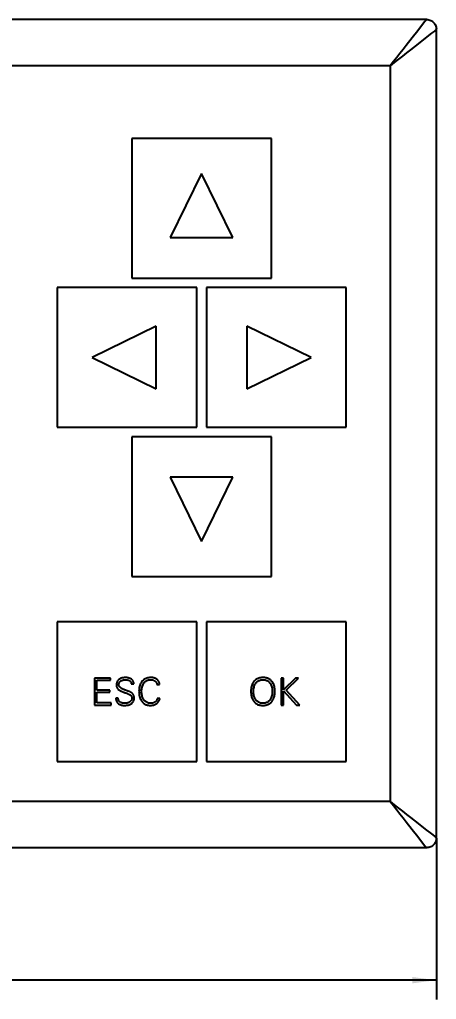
# Model space of a CAD drawing. Extents: x 0 to 420, y 0 to 297.
# Drawn here: x 282 to 325.2, y 140.1 to 241.9 of the extents above; entities that cross this region are included whole.
import ezdxf

# ---------------------------------------------------------------- set-up
doc = ezdxf.new("R2010")
doc.units = 0
doc.header["$LTSCALE"] = 23.1
doc.layers.get('0').update_dxf_attribs({"linetype": 'CONTINUOUS'})
doc.layers.add('10000_FRONT', color=7, linetype='CONTINUOUS')
doc.layers.add('10100_DIM_FRONT', color=7, linetype='CONTINUOUS')
doc.dimstyles.get("Standard").update_dxf_attribs({"dimtxt": 2.5, "dimasz": 2.5, "dimexe": 1.25, "dimexo": 0.625, "dimtad": 1, "dimcen": 2.5, "dimazin": 3, "dimtfac": 1, "dimtmove": 0, "dimatfit": 3})

# ---------------------------------------------------------------- blocks, each defined once
blk = doc.blocks.new('_FILLED')
at = {"color": 0, "linetype": 'BYBLOCK'}
blk.add_solid([(0, 0), (-1, 0.132), (-1, -0.132)], dxfattribs=at)
blk = doc.blocks.new('*D0')
at = {"layer": '10100_DIM_FRONT', "color": 7, "linetype": 'CONTINUOUS'}
for p, q in [((196.99, 156.9), (196.99, 140.14)), ((325.19, 156.9), (325.19, 140.14)), ((196.99, 142.14), (261.09, 142.14)), ((325.19, 142.14), (261.09, 142.14))]:
    blk.add_line(p, q, dxfattribs=at)
at = {"layer": '10100_DIM_FRONT', "color": 7, "linetype": 'CONTINUOUS', "xscale": 2.5, "yscale": 2.5, "zscale": 2.5, "rotation": 180}
blk.add_blockref('_FILLED', (196.99, 142.14), dxfattribs=at)
at = {"layer": '10100_DIM_FRONT', "color": 7, "linetype": 'CONTINUOUS', "xscale": 2.5, "yscale": 2.5, "zscale": 2.5}
blk.add_blockref('_FILLED', (325.19, 142.14), dxfattribs=at)

msp = doc.modelspace()

# ---------------------------------------------------------------- linework, layer by layer
at = {"layer": '10000_FRONT', "color": 7, "linetype": 'CONTINUOUS'}
for p, q in [((324.199, 241.902), (197.991, 241.902)), ((323.772, 241.401), (323.255, 240.742)), ((324.01, 241.703), (323.772, 241.401)), ((324.199, 241.902), (323.999, 241.703)), ((324.199, 241.902), (324.305, 241.896)), ((324.305, 241.896), (324.408, 241.88)), ((324.408, 241.88), (324.507, 241.853)), ((324.507, 241.853), (324.604, 241.816)), ((324.604, 241.816), (324.698, 241.768)), ((324.698, 241.768), (324.785, 241.712)), ((324.785, 241.712), (324.865, 241.646)), ((324.865, 241.646), (324.939, 241.572)), ((324.939, 241.572), (325.005, 241.492)), ((325.005, 241.492), (325.061, 241.405)), ((325.061, 241.405), (325.109, 241.311)), ((325.109, 241.311), (325.146, 241.214)), ((325.146, 241.214), (325.173, 241.115)), ((323.255, 240.742), (322.681, 240.012)), ((324.694, 240.479), (324.035, 239.962)), ((324.996, 240.717), (324.694, 240.479)), ((325.195, 240.906), (324.996, 240.706)), ((325.173, 241.115), (325.189, 241.012)), ((325.189, 241.012), (325.195, 240.906)), ((325.195, 156.898), (325.195, 240.906)), ((322.062, 239.224), (321.738, 238.812)), ((322.681, 240.012), (322.062, 239.224)), ((323.305, 239.388), (322.517, 238.769)), ((324.035, 239.962), (323.305, 239.388)), ((321.408, 238.392), (321.076, 237.966)), ((321.685, 238.115), (321.259, 237.783)), ((321.738, 238.812), (321.408, 238.392)), ((322.105, 238.445), (321.685, 238.115)), ((322.517, 238.769), (322.105, 238.445)), ((320.395, 237.102), (201.795, 237.102)), ((320.738, 237.536), (320.395, 237.102)), ((320.829, 237.445), (320.395, 237.102)), ((320.395, 237.102), (320.395, 160.702)), ((321.076, 237.966), (320.738, 237.536)), ((321.259, 237.783), (320.829, 237.445)), ((293.593, 229.564), (293.593, 215.064)), ((308.093, 229.564), (293.593, 229.564)), ((308.093, 215.064), (308.093, 229.564)), ((300.843, 225.914), (297.593, 219.264)), ((304.093, 219.264), (300.843, 225.914)), ((297.593, 219.264), (304.093, 219.264)), ((293.593, 215.064), (308.093, 215.064)), ((300.343, 214.064), (285.843, 214.064)), ((285.843, 214.064), (285.843, 199.564)), ((300.343, 199.564), (300.343, 214.064)), ((315.843, 214.064), (301.343, 214.064)), ((301.343, 214.064), (301.343, 199.564)), ((315.843, 199.564), (315.843, 214.064)), ((296.143, 210.064), (289.493, 206.814)), ((296.143, 203.564), (296.143, 210.064)), ((305.543, 210.064), (305.543, 203.564)), ((312.193, 206.814), (305.543, 210.064)), ((289.493, 206.814), (296.143, 203.564)), ((305.543, 203.564), (312.193, 206.814)), ((285.843, 199.564), (300.343, 199.564)), ((301.343, 199.564), (315.843, 199.564)), ((308.093, 198.564), (293.593, 198.564)), ((293.593, 198.564), (293.593, 184.064)), ((308.093, 184.064), (308.093, 198.564)), ((304.093, 194.364), (297.593, 194.364)), ((297.593, 194.364), (300.843, 187.714)), ((300.843, 187.714), (304.093, 194.364)), ((293.593, 184.064), (308.093, 184.064)), ((300.343, 179.364), (285.843, 179.364)), ((285.843, 179.364), (285.843, 164.864)), ((300.343, 164.864), (300.343, 179.364)), ((315.843, 179.364), (301.343, 179.364)), ((301.343, 179.364), (301.343, 164.864)), ((315.843, 164.864), (315.843, 179.364)), ((291.383, 173.514), (289.719, 173.514)), ((289.719, 173.514), (289.719, 170.714)), ((289.967, 173.289), (291.383, 173.289)), ((289.967, 172.277), (289.967, 173.289)), ((291.383, 173.289), (291.383, 173.514)), ((292.033, 173.036), (292.02, 172.985)), ((292.049, 173.085), (292.033, 173.036)), ((292.068, 173.131), (292.049, 173.085)), ((292.091, 173.175), (292.068, 173.131)), ((292.117, 173.217), (292.091, 173.175)), ((292.148, 173.257), (292.117, 173.217)), ((292.182, 173.296), (292.148, 173.257)), ((292.22, 173.333), (292.182, 173.296)), ((292.262, 173.368), (292.22, 173.333)), ((292.317, 173.407), (292.262, 173.368)), ((292.279, 172.972), (292.294, 173.015)), ((292.294, 173.015), (292.313, 173.055)), ((292.313, 173.055), (292.336, 173.092)), ((292.377, 173.442), (292.317, 173.407)), ((292.336, 173.092), (292.363, 173.128)), ((292.363, 173.128), (292.394, 173.161)), ((292.441, 173.473), (292.377, 173.442)), ((292.394, 173.161), (292.429, 173.193)), ((292.429, 173.193), (292.471, 173.224)), ((292.511, 173.501), (292.441, 173.473)), ((292.471, 173.224), (292.517, 173.251)), ((292.585, 173.525), (292.511, 173.501)), ((292.517, 173.251), (292.567, 173.275)), ((292.567, 173.275), (292.62, 173.296)), ((292.665, 173.543), (292.585, 173.525)), ((292.62, 173.296), (292.678, 173.313)), ((292.748, 173.557), (292.665, 173.543)), ((292.678, 173.313), (292.74, 173.326)), ((292.74, 173.326), (292.805, 173.336)), ((292.837, 173.565), (292.748, 173.557)), ((292.805, 173.336), (292.873, 173.341)), ((292.93, 173.568), (292.837, 173.565)), ((292.873, 173.341), (292.945, 173.343)), ((293.007, 173.566), (292.93, 173.568)), ((292.945, 173.343), (292.999, 173.342)), ((292.999, 173.342), (293.051, 173.339)), ((293.081, 173.561), (293.007, 173.566)), ((293.051, 173.339), (293.1, 173.333)), ((293.151, 173.552), (293.081, 173.561)), ((293.1, 173.333), (293.148, 173.325)), ((293.148, 173.325), (293.193, 173.315)), ((293.219, 173.539), (293.151, 173.552)), ((293.193, 173.315), (293.236, 173.302)), ((293.283, 173.523), (293.219, 173.539)), ((293.236, 173.302), (293.276, 173.287)), ((293.276, 173.287), (293.313, 173.269)), ((293.344, 173.504), (293.283, 173.523)), ((293.313, 173.269), (293.348, 173.25)), ((293.402, 173.482), (293.344, 173.504)), ((293.348, 173.25), (293.378, 173.23)), ((293.378, 173.23), (293.404, 173.208)), ((293.456, 173.457), (293.402, 173.482)), ((293.404, 173.208), (293.429, 173.186)), ((293.429, 173.186), (293.451, 173.162)), ((293.451, 173.162), (293.47, 173.136)), ((293.508, 173.428), (293.456, 173.457)), ((293.47, 173.136), (293.488, 173.11)), ((293.488, 173.11), (293.503, 173.081)), ((293.503, 173.081), (293.517, 173.052)), ((293.556, 173.398), (293.508, 173.428)), ((293.517, 173.052), (293.528, 173.02)), ((293.528, 173.02), (293.538, 172.986)), ((293.599, 173.365), (293.556, 173.398)), ((293.638, 173.33), (293.599, 173.365)), ((293.673, 173.294), (293.638, 173.33)), ((293.703, 173.256), (293.673, 173.294)), ((293.729, 173.215), (293.703, 173.256)), ((293.752, 173.173), (293.729, 173.215)), ((293.771, 173.127), (293.752, 173.173)), ((293.786, 173.079), (293.771, 173.127)), ((293.797, 173.027), (293.786, 173.079)), ((293.804, 172.972), (293.797, 173.027)), ((294.56, 173.026), (294.512, 172.938)), ((294.613, 173.107), (294.56, 173.026)), ((294.668, 173.178), (294.613, 173.107)), ((294.727, 173.243), (294.668, 173.178)), ((294.79, 173.302), (294.727, 173.243)), ((294.856, 173.355), (294.79, 173.302)), ((294.85, 172.982), (294.896, 173.043)), ((294.926, 173.402), (294.856, 173.355)), ((294.896, 173.043), (294.944, 173.098)), ((295.002, 173.444), (294.926, 173.402)), ((294.944, 173.098), (294.994, 173.146)), ((294.994, 173.146), (295.045, 173.188)), ((295.084, 173.48), (295.002, 173.444)), ((295.045, 173.188), (295.098, 173.224)), ((295.173, 173.511), (295.084, 173.48)), ((295.098, 173.224), (295.154, 173.255)), ((295.154, 173.255), (295.212, 173.282)), ((295.267, 173.536), (295.173, 173.511)), ((295.212, 173.282), (295.272, 173.304)), ((295.368, 173.553), (295.267, 173.536)), ((295.272, 173.304), (295.336, 173.32)), ((295.336, 173.32), (295.404, 173.333)), ((295.476, 173.564), (295.368, 173.553)), ((295.404, 173.333), (295.476, 173.34)), ((295.59, 173.568), (295.476, 173.564)), ((295.476, 173.34), (295.552, 173.343)), ((295.552, 173.343), (295.611, 173.341)), ((295.67, 173.566), (295.59, 173.568)), ((295.611, 173.341), (295.668, 173.336)), ((295.668, 173.336), (295.723, 173.328)), ((295.746, 173.56), (295.67, 173.566)), ((295.723, 173.328), (295.775, 173.317)), ((295.818, 173.55), (295.746, 173.56)), ((295.775, 173.317), (295.824, 173.302)), ((295.886, 173.536), (295.818, 173.55)), ((295.824, 173.302), (295.871, 173.285)), ((295.871, 173.285), (295.916, 173.266)), ((295.951, 173.518), (295.886, 173.536)), ((295.916, 173.266), (295.958, 173.244)), ((296.012, 173.496), (295.951, 173.518)), ((295.958, 173.244), (295.998, 173.219)), ((295.998, 173.219), (296.028, 173.197)), ((296.068, 173.471), (296.012, 173.496)), ((296.028, 173.197), (296.056, 173.174)), ((296.056, 173.174), (296.082, 173.15)), ((296.121, 173.443), (296.068, 173.471)), ((296.082, 173.15), (296.105, 173.124)), ((296.105, 173.124), (296.125, 173.097)), ((296.171, 173.411), (296.121, 173.443)), ((296.125, 173.097), (296.143, 173.068)), ((296.143, 173.068), (296.159, 173.038)), ((296.159, 173.038), (296.173, 173.006)), ((296.218, 173.376), (296.171, 173.411)), ((296.173, 173.006), (296.185, 172.972)), ((296.262, 173.338), (296.218, 173.376)), ((296.303, 173.296), (296.262, 173.338)), ((296.341, 173.25), (296.303, 173.296)), ((296.374, 173.203), (296.341, 173.25)), ((296.402, 173.156), (296.374, 173.203)), ((296.426, 173.109), (296.402, 173.156)), ((296.445, 173.062), (296.426, 173.109)), ((296.459, 173.013), (296.445, 173.062)), ((296.47, 172.962), (296.459, 173.013)), ((306.17, 173.026), (306.123, 172.938)), ((306.224, 173.107), (306.17, 173.026)), ((306.279, 173.178), (306.224, 173.107)), ((306.338, 173.243), (306.279, 173.178)), ((306.4, 173.302), (306.338, 173.243)), ((306.467, 173.355), (306.4, 173.302)), ((306.463, 172.984), (306.509, 173.042)), ((306.537, 173.402), (306.467, 173.355)), ((306.509, 173.042), (306.557, 173.095)), ((306.613, 173.444), (306.537, 173.402)), ((306.557, 173.095), (306.608, 173.143)), ((306.608, 173.143), (306.661, 173.184)), ((306.695, 173.48), (306.613, 173.444)), ((306.661, 173.184), (306.716, 173.221)), ((306.784, 173.511), (306.695, 173.48)), ((306.716, 173.221), (306.775, 173.252)), ((306.775, 173.252), (306.836, 173.279)), ((306.878, 173.536), (306.784, 173.511)), ((306.836, 173.279), (306.901, 173.302)), ((306.979, 173.553), (306.878, 173.536)), ((306.901, 173.302), (306.969, 173.319)), ((306.969, 173.319), (307.042, 173.332)), ((307.087, 173.564), (306.979, 173.553)), ((307.042, 173.332), (307.12, 173.34)), ((307.201, 173.568), (307.087, 173.564)), ((307.12, 173.34), (307.201, 173.343)), ((307.29, 173.566), (307.201, 173.568)), ((307.201, 173.343), (307.285, 173.34)), ((307.285, 173.34), (307.364, 173.332)), ((307.375, 173.559), (307.29, 173.566)), ((307.364, 173.332), (307.439, 173.318)), ((307.456, 173.548), (307.375, 173.559)), ((307.439, 173.318), (307.509, 173.3)), ((307.533, 173.533), (307.456, 173.548)), ((307.509, 173.3), (307.574, 173.276)), ((307.606, 173.514), (307.533, 173.533)), ((307.574, 173.276), (307.636, 173.248)), ((307.676, 173.491), (307.606, 173.514)), ((307.636, 173.248), (307.694, 173.216)), ((307.742, 173.465), (307.676, 173.491)), ((307.694, 173.216), (307.748, 173.179)), ((307.805, 173.434), (307.742, 173.465)), ((307.748, 173.179), (307.8, 173.138)), ((307.8, 173.138), (307.849, 173.091)), ((307.865, 173.4), (307.805, 173.434)), ((307.849, 173.091), (307.896, 173.039)), ((307.923, 173.362), (307.865, 173.4)), ((307.896, 173.039), (307.941, 172.982)), ((307.978, 173.32), (307.923, 173.362)), ((308.03, 173.274), (307.978, 173.32)), ((308.08, 173.223), (308.03, 173.274)), ((308.128, 173.168), (308.08, 173.223)), ((308.173, 173.109), (308.128, 173.168)), ((308.227, 173.028), (308.173, 173.109)), ((308.275, 172.941), (308.227, 173.028)), ((309.334, 173.514), (309.086, 173.514)), ((309.086, 173.514), (309.086, 170.714)), ((310.583, 173.514), (309.334, 172.281)), ((309.334, 172.281), (309.334, 173.514)), ((309.61, 172.246), (310.897, 173.514)), ((310.897, 173.514), (310.583, 173.514)), ((291.328, 172.277), (289.967, 172.277)), ((289.967, 172.052), (291.328, 172.052)), ((289.967, 170.939), (289.967, 172.052)), ((291.328, 172.052), (291.328, 172.277)), ((292.005, 172.872), (292.003, 172.812)), ((292.003, 172.812), (292.005, 172.76)), ((292.011, 172.93), (292.005, 172.872)), ((292.005, 172.76), (292.009, 172.71)), ((292.009, 172.71), (292.017, 172.662)), ((292.02, 172.985), (292.011, 172.93)), ((292.017, 172.662), (292.027, 172.617)), ((292.027, 172.617), (292.04, 172.574)), ((292.04, 172.574), (292.056, 172.533)), ((292.056, 172.533), (292.074, 172.496)), ((292.074, 172.496), (292.094, 172.46)), ((292.094, 172.46), (292.117, 172.427)), ((292.117, 172.427), (292.143, 172.395)), ((292.143, 172.395), (292.171, 172.364)), ((292.171, 172.364), (292.201, 172.336)), ((292.201, 172.336), (292.24, 172.305)), ((292.24, 172.305), (292.282, 172.276)), ((292.259, 172.824), (292.262, 172.876)), ((292.261, 172.79), (292.259, 172.824)), ((292.266, 172.756), (292.261, 172.79)), ((292.262, 172.876), (292.268, 172.926)), ((292.276, 172.722), (292.266, 172.756)), ((292.268, 172.926), (292.279, 172.972)), ((292.291, 172.688), (292.276, 172.722)), ((292.282, 172.276), (292.327, 172.247)), ((292.309, 172.655), (292.291, 172.688)), ((292.331, 172.622), (292.309, 172.655)), ((292.327, 172.247), (292.376, 172.219)), ((292.358, 172.589), (292.331, 172.622)), ((292.388, 172.558), (292.358, 172.589)), ((292.376, 172.219), (292.427, 172.192)), ((292.421, 172.527), (292.388, 172.558)), ((292.459, 172.497), (292.421, 172.527)), ((292.427, 172.192), (292.481, 172.166)), ((292.5, 172.467), (292.459, 172.497)), ((292.481, 172.166), (292.537, 172.14)), ((292.543, 172.439), (292.5, 172.467)), ((292.537, 172.14), (292.595, 172.115)), ((292.586, 172.413), (292.543, 172.439)), ((292.631, 172.388), (292.586, 172.413)), ((292.595, 172.115), (292.656, 172.091)), ((292.679, 172.364), (292.631, 172.388)), ((292.656, 172.091), (292.718, 172.066)), ((292.73, 172.34), (292.679, 172.364)), ((292.718, 172.066), (292.783, 172.042)), ((292.783, 172.316), (292.73, 172.34)), ((292.839, 172.293), (292.783, 172.316)), ((292.783, 172.042), (292.849, 172.019)), ((292.899, 172.269), (292.839, 172.293)), ((292.849, 172.019), (292.908, 171.998)), ((292.961, 172.246), (292.899, 172.269)), ((292.908, 171.998), (292.966, 171.978)), ((293.026, 172.224), (292.961, 172.246)), ((292.966, 171.978), (293.077, 171.938)), ((293.103, 172.198), (293.026, 172.224)), ((293.178, 172.172), (293.103, 172.198)), ((293.214, 172.159), (293.178, 172.172)), ((293.25, 172.146), (293.214, 172.159)), ((293.286, 172.133), (293.25, 172.146)), ((293.321, 172.119), (293.286, 172.133)), ((293.356, 172.106), (293.321, 172.119)), ((293.398, 172.088), (293.356, 172.106)), ((293.438, 172.07), (293.398, 172.088)), ((293.476, 172.051), (293.438, 172.07)), ((293.512, 172.031), (293.476, 172.051)), ((293.547, 172.011), (293.512, 172.031)), ((293.538, 172.986), (293.545, 172.951)), ((293.545, 172.951), (293.55, 172.913)), ((293.58, 171.989), (293.547, 172.011)), ((293.55, 172.913), (293.806, 172.913)), ((293.611, 171.967), (293.58, 171.989)), ((293.806, 172.913), (293.804, 172.972)), ((294.35, 172.276), (294.345, 172.141)), ((294.345, 172.141), (294.349, 171.998)), ((294.349, 171.998), (294.361, 171.862)), ((294.36, 172.403), (294.35, 172.276)), ((294.378, 172.524), (294.36, 172.403)), ((294.402, 172.637), (294.378, 172.524)), ((294.433, 172.744), (294.402, 172.637)), ((294.47, 172.844), (294.433, 172.744)), ((294.512, 172.938), (294.47, 172.844)), ((294.617, 172.133), (294.62, 172.251)), ((294.62, 172.017), (294.617, 172.133)), ((294.62, 172.251), (294.63, 172.362)), ((294.629, 171.906), (294.62, 172.017)), ((294.63, 172.362), (294.645, 172.468)), ((294.645, 172.468), (294.666, 172.568)), ((294.666, 172.568), (294.693, 172.662)), ((294.693, 172.662), (294.725, 172.751)), ((294.725, 172.751), (294.762, 172.834)), ((294.762, 172.834), (294.803, 172.911)), ((294.803, 172.911), (294.85, 172.982)), ((296.185, 172.972), (296.194, 172.936)), ((296.194, 172.936), (296.202, 172.899)), ((296.202, 172.899), (296.207, 172.859)), ((296.207, 172.859), (296.478, 172.859)), ((296.476, 172.911), (296.47, 172.962)), ((296.478, 172.859), (296.476, 172.911)), ((305.96, 172.276), (305.956, 172.141)), ((305.956, 172.141), (305.959, 172.032)), ((305.959, 172.032), (305.965, 171.927)), ((305.971, 172.403), (305.96, 172.276)), ((305.989, 172.524), (305.971, 172.403)), ((306.013, 172.637), (305.989, 172.524)), ((306.044, 172.744), (306.013, 172.637)), ((306.081, 172.844), (306.044, 172.744)), ((306.123, 172.938), (306.081, 172.844)), ((306.228, 172.133), (306.231, 172.252)), ((306.231, 172.017), (306.228, 172.133)), ((306.231, 172.252), (306.24, 172.364)), ((306.24, 171.906), (306.231, 172.017)), ((306.24, 172.364), (306.256, 172.471)), ((306.256, 172.471), (306.277, 172.572)), ((306.277, 172.572), (306.304, 172.667)), ((306.304, 172.667), (306.337, 172.756)), ((306.337, 172.756), (306.374, 172.838)), ((306.374, 172.838), (306.416, 172.914)), ((306.416, 172.914), (306.463, 172.984)), ((307.941, 172.982), (307.988, 172.911)), ((307.988, 172.911), (308.031, 172.835)), ((308.031, 172.835), (308.068, 172.753)), ((308.068, 172.753), (308.1, 172.664)), ((308.1, 172.664), (308.126, 172.57)), ((308.126, 172.57), (308.147, 172.47)), ((308.147, 172.47), (308.162, 172.364)), ((308.162, 172.364), (308.171, 172.252)), ((308.172, 172.016), (308.163, 171.905)), ((308.171, 172.252), (308.175, 172.133)), ((308.175, 172.133), (308.172, 172.016)), ((308.318, 172.847), (308.275, 172.941)), ((308.355, 172.746), (308.318, 172.847)), ((308.387, 172.639), (308.355, 172.746)), ((308.413, 172.525), (308.387, 172.639)), ((308.431, 172.404), (308.413, 172.525)), ((308.442, 172.276), (308.431, 172.404)), ((308.437, 171.927), (308.444, 172.032)), ((308.446, 172.141), (308.442, 172.276)), ((308.444, 172.032), (308.446, 172.141)), ((309.334, 172.176), (310.68, 170.714)), ((309.334, 170.714), (309.334, 172.176)), ((311.017, 170.714), (309.61, 172.246)), ((292.193, 171.439), (291.937, 171.439)), ((291.937, 171.439), (291.945, 171.372)), ((291.945, 171.372), (291.956, 171.308)), ((291.956, 171.308), (291.97, 171.247)), ((291.97, 171.247), (291.987, 171.19)), ((291.987, 171.19), (292.008, 171.135)), ((292.008, 171.135), (292.031, 171.085)), ((292.031, 171.085), (292.057, 171.038)), ((292.057, 171.038), (292.085, 170.995)), ((292.085, 170.995), (292.116, 170.955)), ((292.116, 170.955), (292.149, 170.918)), ((292.195, 171.393), (292.193, 171.439)), ((292.199, 171.348), (292.195, 171.393)), ((292.206, 171.306), (292.199, 171.348)), ((292.216, 171.267), (292.206, 171.306)), ((292.228, 171.229), (292.216, 171.267)), ((292.243, 171.194), (292.228, 171.229)), ((292.261, 171.16), (292.243, 171.194)), ((292.282, 171.129), (292.261, 171.16)), ((292.305, 171.1), (292.282, 171.129)), ((292.332, 171.071), (292.305, 171.1)), ((292.361, 171.045), (292.332, 171.071)), ((292.394, 171.02), (292.361, 171.045)), ((292.435, 170.995), (292.394, 171.02)), ((292.478, 170.972), (292.435, 170.995)), ((292.526, 170.953), (292.478, 170.972)), ((292.576, 170.937), (292.526, 170.953)), ((293.077, 171.938), (293.13, 171.918)), ((293.13, 171.918), (293.182, 171.898)), ((293.182, 171.898), (293.233, 171.877)), ((293.234, 170.957), (293.182, 170.939)), ((293.233, 171.877), (293.282, 171.857)), ((293.283, 170.976), (293.234, 170.957)), ((293.282, 171.857), (293.33, 171.836)), ((293.329, 170.999), (293.283, 170.976)), ((293.371, 171.025), (293.329, 170.999)), ((293.33, 171.836), (293.375, 171.811)), ((293.409, 171.052), (293.371, 171.025)), ((293.375, 171.811), (293.416, 171.785)), ((293.442, 171.079), (293.409, 171.052)), ((293.416, 171.785), (293.452, 171.758)), ((293.472, 171.108), (293.442, 171.079)), ((293.452, 171.758), (293.485, 171.728)), ((293.499, 171.138), (293.472, 171.108)), ((293.485, 171.728), (293.512, 171.696)), ((293.522, 171.169), (293.499, 171.138)), ((293.512, 171.696), (293.536, 171.663)), ((293.542, 171.201), (293.522, 171.169)), ((293.536, 171.663), (293.556, 171.63)), ((293.56, 171.235), (293.542, 171.201)), ((293.556, 171.63), (293.572, 171.595)), ((293.574, 171.27), (293.56, 171.235)), ((293.572, 171.595), (293.584, 171.558)), ((293.585, 171.308), (293.574, 171.27)), ((293.584, 171.558), (293.593, 171.519)), ((293.594, 171.348), (293.585, 171.308)), ((293.593, 171.519), (293.599, 171.478)), ((293.599, 171.391), (293.594, 171.348)), ((293.599, 171.478), (293.601, 171.435)), ((293.601, 171.435), (293.599, 171.391)), ((293.64, 171.944), (293.611, 171.967)), ((293.63, 170.926), (293.671, 170.966)), ((293.667, 171.92), (293.64, 171.944)), ((293.685, 171.902), (293.667, 171.92)), ((293.671, 170.966), (293.708, 171.008)), ((293.703, 171.883), (293.685, 171.902)), ((293.72, 171.862), (293.703, 171.883)), ((293.708, 171.008), (293.74, 171.05)), ((293.736, 171.84), (293.72, 171.862)), ((293.752, 171.817), (293.736, 171.84)), ((293.74, 171.05), (293.767, 171.094)), ((293.766, 171.792), (293.752, 171.817)), ((293.78, 171.766), (293.766, 171.792)), ((293.767, 171.094), (293.791, 171.139)), ((293.792, 171.739), (293.78, 171.766)), ((293.791, 171.139), (293.811, 171.185)), ((293.804, 171.71), (293.792, 171.739)), ((293.815, 171.679), (293.804, 171.71)), ((293.811, 171.185), (293.827, 171.233)), ((293.825, 171.649), (293.815, 171.679)), ((293.834, 171.619), (293.825, 171.649)), ((293.827, 171.233), (293.84, 171.282)), ((293.841, 171.589), (293.834, 171.619)), ((293.84, 171.282), (293.849, 171.335)), ((293.847, 171.56), (293.841, 171.589)), ((293.851, 171.531), (293.847, 171.56)), ((293.849, 171.335), (293.855, 171.39)), ((293.854, 171.502), (293.851, 171.531)), ((293.856, 171.474), (293.854, 171.502)), ((293.855, 171.39), (293.857, 171.447)), ((293.857, 171.447), (293.856, 171.474)), ((294.361, 171.862), (294.379, 171.733)), ((294.379, 171.733), (294.404, 171.611)), ((294.404, 171.611), (294.437, 171.496)), ((294.437, 171.496), (294.475, 171.389)), ((294.475, 171.389), (294.519, 171.289)), ((294.519, 171.289), (294.568, 171.197)), ((294.568, 171.197), (294.624, 171.113)), ((294.624, 171.113), (294.679, 171.041)), ((294.643, 171.801), (294.629, 171.906)), ((294.663, 171.702), (294.643, 171.801)), ((294.688, 171.608), (294.663, 171.702)), ((294.679, 171.041), (294.737, 170.976)), ((294.719, 171.519), (294.688, 171.608)), ((294.754, 171.436), (294.719, 171.519)), ((294.737, 170.976), (294.798, 170.918)), ((294.794, 171.358), (294.754, 171.436)), ((294.839, 171.285), (294.794, 171.358)), ((294.883, 171.224), (294.839, 171.285)), ((294.929, 171.169), (294.883, 171.224)), ((294.979, 171.119), (294.929, 171.169)), ((295.031, 171.075), (294.979, 171.119)), ((295.085, 171.036), (295.031, 171.075)), ((295.144, 171.002), (295.085, 171.036)), ((295.207, 170.972), (295.144, 171.002)), ((295.274, 170.947), (295.207, 170.972)), ((295.876, 170.953), (295.826, 170.934)), ((295.924, 170.975), (295.876, 170.953)), ((295.969, 171.001), (295.924, 170.975)), ((296.012, 171.03), (295.969, 171.001)), ((296.051, 171.064), (296.012, 171.03)), ((296.083, 171.095), (296.051, 171.064)), ((296.112, 171.127), (296.083, 171.095)), ((296.137, 171.16), (296.112, 171.127)), ((296.16, 171.194), (296.137, 171.16)), ((296.18, 171.229), (296.16, 171.194)), ((296.197, 171.267), (296.18, 171.229)), ((296.212, 171.307), (296.197, 171.267)), ((296.224, 171.349), (296.212, 171.307)), ((296.234, 171.393), (296.224, 171.349)), ((296.509, 171.393), (296.234, 171.393)), ((296.246, 170.922), (296.298, 170.973)), ((296.298, 170.973), (296.345, 171.025)), ((296.345, 171.025), (296.385, 171.079)), ((296.385, 171.079), (296.419, 171.135)), ((296.419, 171.135), (296.449, 171.194)), ((296.449, 171.194), (296.474, 171.257)), ((296.474, 171.257), (296.494, 171.323)), ((296.494, 171.323), (296.509, 171.393)), ((305.965, 171.927), (305.975, 171.826)), ((305.975, 171.826), (305.99, 171.729)), ((305.99, 171.729), (306.009, 171.637)), ((306.009, 171.637), (306.032, 171.548)), ((306.032, 171.548), (306.058, 171.465)), ((306.058, 171.465), (306.089, 171.386)), ((306.089, 171.386), (306.122, 171.311)), ((306.122, 171.311), (306.159, 171.241)), ((306.159, 171.241), (306.199, 171.174)), ((306.199, 171.174), (306.243, 171.113)), ((306.254, 171.801), (306.24, 171.906)), ((306.243, 171.113), (306.3, 171.042)), ((306.274, 171.702), (306.254, 171.801)), ((306.299, 171.608), (306.274, 171.702)), ((306.33, 171.519), (306.299, 171.608)), ((306.3, 171.042), (306.36, 170.978)), ((306.365, 171.436), (306.33, 171.519)), ((306.36, 170.978), (306.424, 170.921)), ((306.405, 171.358), (306.365, 171.436)), ((306.45, 171.285), (306.405, 171.358)), ((306.494, 171.224), (306.45, 171.285)), ((306.54, 171.169), (306.494, 171.224)), ((306.59, 171.119), (306.54, 171.169)), ((306.642, 171.075), (306.59, 171.119)), ((306.696, 171.036), (306.642, 171.075)), ((306.755, 171.002), (306.696, 171.036)), ((306.818, 170.972), (306.755, 171.002)), ((306.884, 170.947), (306.818, 170.972)), ((307.571, 170.967), (307.506, 170.944)), ((307.634, 170.996), (307.571, 170.967)), ((307.693, 171.03), (307.634, 170.996)), ((307.75, 171.068), (307.693, 171.03)), ((307.804, 171.113), (307.75, 171.068)), ((307.856, 171.164), (307.804, 171.113)), ((307.905, 171.221), (307.856, 171.164)), ((307.952, 171.285), (307.905, 171.221)), ((307.997, 171.356), (307.952, 171.285)), ((307.99, 170.929), (308.051, 170.985)), ((308.037, 171.432), (307.997, 171.356)), ((308.072, 171.515), (308.037, 171.432)), ((308.051, 170.985), (308.109, 171.047)), ((308.102, 171.604), (308.072, 171.515)), ((308.128, 171.699), (308.102, 171.604)), ((308.109, 171.047), (308.162, 171.114)), ((308.148, 171.799), (308.128, 171.699)), ((308.163, 171.905), (308.148, 171.799)), ((308.162, 171.114), (308.205, 171.176)), ((308.205, 171.176), (308.245, 171.243)), ((308.245, 171.243), (308.281, 171.313)), ((308.281, 171.313), (308.315, 171.388)), ((308.315, 171.388), (308.344, 171.466)), ((308.344, 171.466), (308.371, 171.549)), ((308.371, 171.549), (308.393, 171.637)), ((308.393, 171.637), (308.412, 171.729)), ((308.412, 171.729), (308.427, 171.826)), ((308.427, 171.826), (308.437, 171.927)), ((289.719, 170.714), (291.441, 170.714)), ((291.441, 170.939), (289.967, 170.939)), ((291.441, 170.714), (291.441, 170.939)), ((292.149, 170.918), (292.185, 170.883)), ((292.185, 170.883), (292.223, 170.852)), ((292.223, 170.852), (292.275, 170.816)), ((292.275, 170.816), (292.332, 170.783)), ((292.332, 170.783), (292.394, 170.755)), ((292.394, 170.755), (292.46, 170.731)), ((292.46, 170.731), (292.531, 170.711)), ((292.531, 170.711), (292.607, 170.695)), ((292.631, 170.923), (292.576, 170.937)), ((292.607, 170.695), (292.687, 170.684)), ((292.688, 170.913), (292.631, 170.923)), ((292.687, 170.684), (292.771, 170.677)), ((292.747, 170.906), (292.688, 170.913)), ((292.81, 170.901), (292.747, 170.906)), ((292.771, 170.677), (292.86, 170.675)), ((292.876, 170.9), (292.81, 170.901)), ((292.86, 170.675), (292.962, 170.678)), ((292.943, 170.902), (292.876, 170.9)), ((293.007, 170.906), (292.943, 170.902)), ((292.962, 170.678), (293.058, 170.686)), ((293.068, 170.914), (293.007, 170.906)), ((293.058, 170.686), (293.149, 170.7)), ((293.126, 170.925), (293.068, 170.914)), ((293.182, 170.939), (293.126, 170.925)), ((293.149, 170.7), (293.236, 170.719)), ((293.236, 170.719), (293.317, 170.744)), ((293.317, 170.744), (293.392, 170.773)), ((293.392, 170.773), (293.461, 170.806)), ((293.461, 170.806), (293.525, 170.844)), ((293.525, 170.844), (293.584, 170.887)), ((293.584, 170.887), (293.63, 170.926)), ((294.798, 170.918), (294.862, 170.868)), ((294.862, 170.868), (294.929, 170.824)), ((294.929, 170.824), (294.999, 170.785)), ((294.999, 170.785), (295.074, 170.752)), ((295.074, 170.752), (295.152, 170.725)), ((295.152, 170.725), (295.236, 170.704)), ((295.236, 170.704), (295.325, 170.689)), ((295.345, 170.927), (295.274, 170.947)), ((295.325, 170.689), (295.42, 170.679)), ((295.422, 170.913), (295.345, 170.927)), ((295.42, 170.679), (295.52, 170.675)), ((295.504, 170.904), (295.422, 170.913)), ((295.59, 170.9), (295.504, 170.904)), ((295.52, 170.675), (295.612, 170.678)), ((295.654, 170.903), (295.59, 170.9)), ((295.612, 170.678), (295.7, 170.686)), ((295.715, 170.909), (295.654, 170.903)), ((295.7, 170.686), (295.783, 170.699)), ((295.772, 170.92), (295.715, 170.909)), ((295.826, 170.934), (295.772, 170.92)), ((295.783, 170.699), (295.861, 170.717)), ((295.861, 170.717), (295.935, 170.74)), ((295.935, 170.74), (296.004, 170.767)), ((296.004, 170.767), (296.069, 170.799)), ((296.069, 170.799), (296.13, 170.834)), ((296.13, 170.834), (296.187, 170.874)), ((296.187, 170.874), (296.246, 170.922)), ((306.424, 170.921), (306.491, 170.87)), ((306.491, 170.87), (306.562, 170.826)), ((306.562, 170.826), (306.638, 170.787)), ((306.638, 170.787), (306.718, 170.754)), ((306.718, 170.754), (306.803, 170.726)), ((306.803, 170.726), (306.893, 170.704)), ((306.956, 170.927), (306.884, 170.947)), ((306.893, 170.704), (306.99, 170.689)), ((307.033, 170.913), (306.956, 170.927)), ((306.99, 170.689), (307.093, 170.679)), ((307.115, 170.904), (307.033, 170.913)), ((307.093, 170.679), (307.201, 170.675)), ((307.201, 170.9), (307.115, 170.904)), ((307.284, 170.903), (307.201, 170.9)), ((307.201, 170.675), (307.314, 170.679)), ((307.363, 170.912), (307.284, 170.903)), ((307.314, 170.679), (307.42, 170.69)), ((307.437, 170.925), (307.363, 170.912)), ((307.42, 170.69), (307.519, 170.706)), ((307.506, 170.944), (307.437, 170.925)), ((307.519, 170.706), (307.613, 170.73)), ((307.613, 170.73), (307.7, 170.759)), ((307.7, 170.759), (307.781, 170.794)), ((307.781, 170.794), (307.856, 170.834)), ((307.856, 170.834), (307.925, 170.879)), ((307.925, 170.879), (307.99, 170.929)), ((309.086, 170.714), (309.334, 170.714)), ((310.68, 170.714), (311.017, 170.714)), ((285.843, 164.864), (300.343, 164.864)), ((301.343, 164.864), (315.843, 164.864)), ((320.395, 160.702), (201.795, 160.702)), ((320.395, 160.702), (320.829, 160.358)), ((320.395, 160.702), (320.738, 160.267)), ((320.738, 160.267), (321.077, 159.836)), ((320.829, 160.358), (321.26, 160.02)), ((321.077, 159.836), (321.41, 159.41)), ((321.26, 160.02), (321.686, 159.687)), ((321.41, 159.41), (321.739, 158.99)), ((321.686, 159.687), (322.106, 159.358)), ((321.739, 158.99), (322.063, 158.579)), ((322.106, 159.358), (322.518, 159.033)), ((322.518, 159.033), (323.306, 158.415)), ((322.063, 158.579), (322.681, 157.791)), ((322.681, 157.791), (323.256, 157.061)), ((323.306, 158.415), (324.036, 157.841)), ((324.036, 157.841), (324.694, 157.324)), ((323.256, 157.061), (323.772, 156.402)), ((324.694, 157.324), (324.996, 157.087)), ((325.195, 156.898), (324.996, 157.097)), ((325.189, 156.792), (325.173, 156.689)), ((325.195, 156.898), (325.189, 156.792)), ((324.199, 155.902), (197.991, 155.902)), ((323.772, 156.402), (324.01, 156.101)), ((324.199, 155.902), (323.999, 156.101)), ((324.305, 155.908), (324.199, 155.902)), ((324.408, 155.924), (324.305, 155.908)), ((324.507, 155.951), (324.408, 155.924)), ((324.604, 155.988), (324.507, 155.951)), ((324.698, 156.036), (324.604, 155.988)), ((324.785, 156.092), (324.698, 156.036)), ((324.865, 156.157), (324.785, 156.092)), ((324.939, 156.231), (324.865, 156.157)), ((325.005, 156.312), (324.939, 156.231)), ((325.061, 156.399), (325.005, 156.312)), ((325.109, 156.492), (325.061, 156.399)), ((325.146, 156.589), (325.109, 156.492)), ((325.173, 156.689), (325.146, 156.589))]:
    msp.add_line(p, q, dxfattribs=at)

# ---------------------------------------------------------------- dimensions: what is measured, and where the dimension line sits
at = {"layer": '10100_DIM_FRONT', "color": 7, "linetype": 'CONTINUOUS'}
dim = msp.add_linear_dim(base=(325.195, 142.145), p1=(196.995, 156.898), p2=(325.195, 156.898), dimstyle='Standard', dxfattribs=at)
dim.commit()
dim.dimension.update_dxf_attribs({"geometry": '*D0', "text_midpoint": (252.883, 143.02), "dimtype": 128})

doc.saveas('drawing.dxf')
